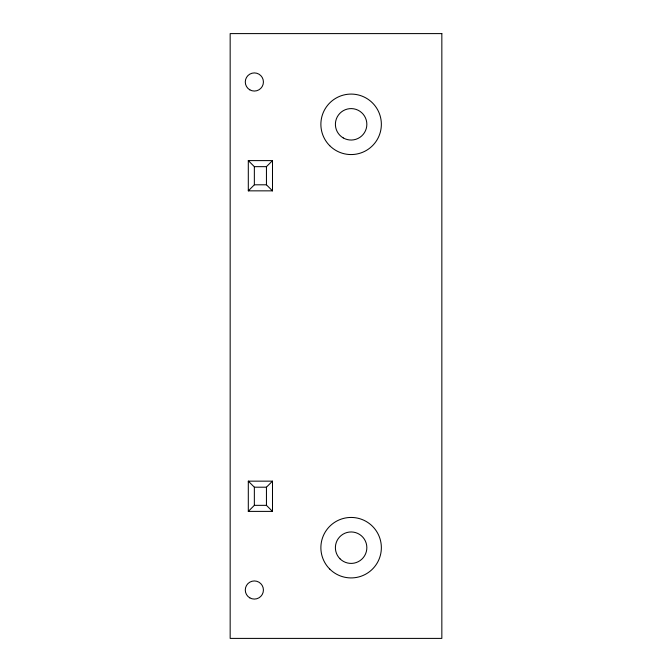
<?xml version="1.0" encoding="UTF-8"?>
<svg xmlns="http://www.w3.org/2000/svg" width="672" height="672" viewBox="0 0 672 672"><rect width="100%" height="100%" fill="white"/><g stroke="black" fill="none" stroke-linecap="round" stroke-linejoin="round"><path stroke-width="1.01" d="M272.496 190.848L266.448 184.8L266.448 166.656L272.496 160.608L248.304 160.608L248.304 190.848L272.496 190.848L272.496 160.608M248.304 190.848L254.352 184.8L254.352 166.656L248.304 160.608M272.496 511.392L266.448 505.344L266.448 487.2L272.496 481.152L248.304 481.152L248.304 511.392L272.496 511.392L272.496 481.152M248.304 511.392L254.352 505.344L254.352 487.2L248.304 481.152M254.352 166.656L266.448 166.656M254.352 184.8L266.448 184.8M254.352 487.2L266.448 487.2M254.352 505.344L266.448 505.344M441.84 33.6L230.16 33.6L230.16 638.4L441.84 638.4L441.84 33.6M339.998 558.802A15.725 15.725 0 0 0 366.307 551.754A15.725 15.725 0 0 0 347.046 532.493A15.725 15.725 0 0 0 339.998 558.802M343.258 137.936A15.725 15.725 0 0 0 366.845 124.32A15.725 15.725 0 0 0 343.258 110.704A15.725 15.725 0 0 0 343.258 137.936M329.734 569.066A30.24 30.24 0 0 0 380.327 555.509A30.24 30.24 0 0 0 343.291 518.473A30.24 30.24 0 0 0 329.734 569.066M329.734 145.706A30.24 30.24 0 0 0 380.327 132.149A30.24 30.24 0 0 0 343.291 95.113A30.24 30.24 0 0 0 329.734 145.706M249.816 89.838A9.072 9.072 0 0 0 263.424 81.984A9.072 9.072 0 0 0 249.816 74.13A9.072 9.072 0 0 0 249.816 89.838M249.816 597.87A9.072 9.072 0 0 0 263.424 590.016A9.072 9.072 0 0 0 249.816 582.162A9.072 9.072 0 0 0 249.816 597.87"/></g></svg>
